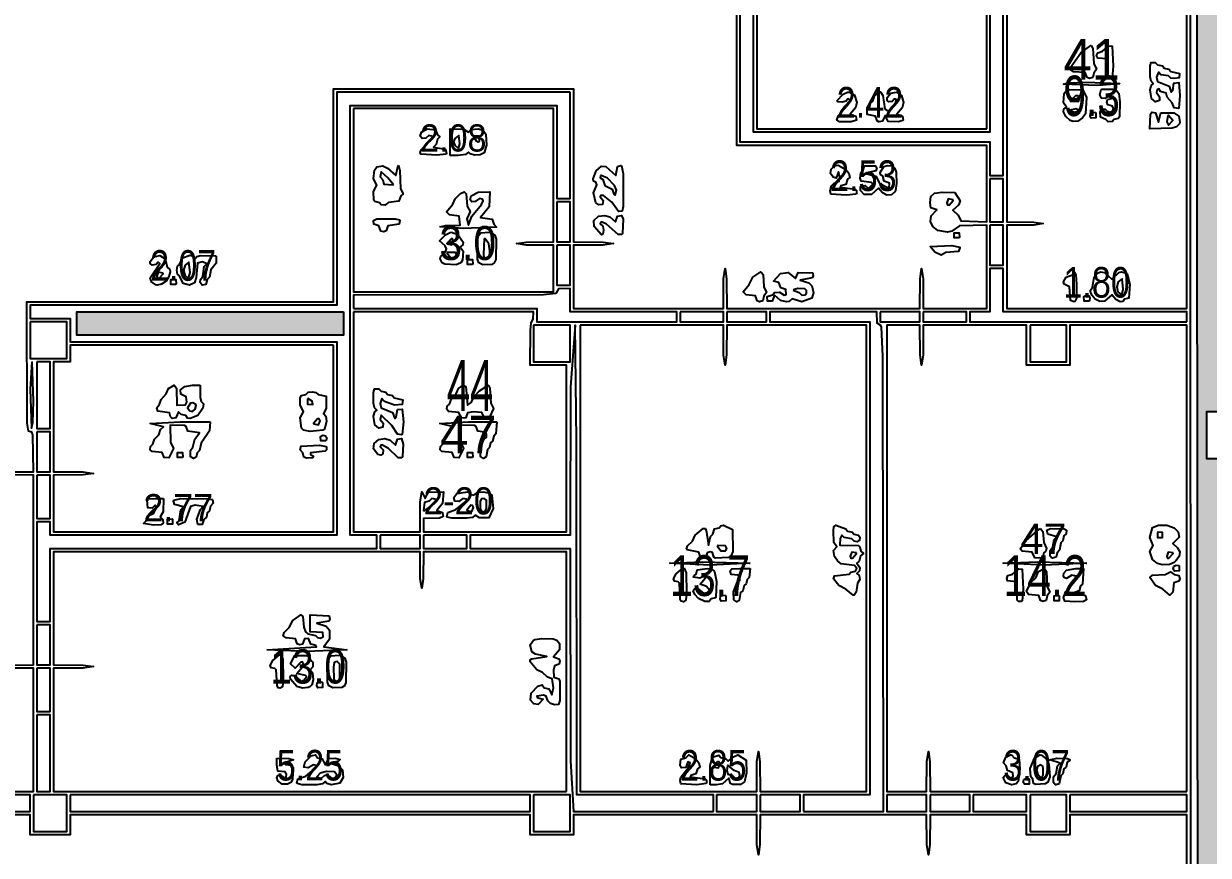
# Model space of a CAD drawing. Header units: millimetres. Extents: x 0 to 150324, y -100295 to 111760.
# Drawn here: x 42133 to 54170, y 60345 to 68801 of the extents above; entities that cross this region are included whole.
import ezdxf
from ezdxf.enums import TextEntityAlignment as Align

# ---------------------------------------------------------------- set-up
doc = ezdxf.new("R2010")
doc.units = ezdxf.units.MM
for name, color, linetype in [('A-PLAN-GRAPHICS', 7, 'Continuous'), ('A-RASTER-UNDERLAY', 8, 'Continuous'), ('A-TEXT-OCR', 3, 'Continuous'), ('A-WALLS-FILL', 9, 'Continuous'), ('A-WALLS-OUTLINE', 8, 'Continuous')]:
    doc.layers.add(name, color=color, linetype=linetype)
picture_1 = doc.add_image_def('image1.png', size_in_pixel=(2463, 3095))

msp = doc.modelspace()

# ---------------------------------------------------------------- hatches: boundary and pattern name
at = {"layer": 'A-WALLS-FILL'}
h = msp.add_hatch(color=9, dxfattribs=at)
h.paths.add_polyline_path([(50190, 13445), (50190, 13073), (49953, 13073), (49953, 13445), (50072, 13445)])
h.paths.add_polyline_path([(25840, 21302), (25840, 18220), (25603, 18220), (25603, 21302), (25722, 21302)])
h.paths.add_polyline_path([(64042, 21844), (64042, 18288), (63839, 18288), (63839, 21844), (63940, 21844)])
h.paths.add_polyline_path([(35391, 21370), (31801, 21370), (31801, 21878), (31936, 21878), (31936, 21505), (35221, 21505), (35221, 21810), (35391, 21810), (35391, 21590)])
h.paths.add_polyline_path([(57810, 21370), (54153, 21370), (54153, 21912), (54390, 21912), (54390, 21505), (57641, 21505), (57641, 21912), (57810, 21912), (57810, 21641)])
h.paths.add_polyline_path([(25840, 24181), (25840, 22487), (25603, 22487), (25603, 24181), (25722, 24181)])
h.paths.add_polyline_path([(64042, 24181), (64042, 22792), (63839, 22792), (63839, 24181), (63940, 24181)])
h.paths.add_polyline_path([(63771, 26077), (63771, 24350), (57810, 24350), (57810, 23165), (57676, 23168), (57569, 23196), (57269, 23199), (57269, 27805), (54390, 27805), (54390, 23199), (54153, 23199), (54153, 28042), (57269, 28042), (57269, 30717), (57506, 30717), (57506, 24486), (57878, 24486), (57878, 24587), (63534, 24587), (63534, 26077), (63652, 26077)])
h.paths.add_polyline_path([(25840, 26619), (26077, 26619), (26077, 24587), (31936, 24587), (31936, 23300), (31801, 23300), (31801, 24350), (25840, 24350), (25840, 25485)])
h.paths.add_polyline_path([(35323, 27838), (35323, 23300), (35086, 23300), (35086, 27601), (32241, 27601), (32241, 23300), (32139, 23300), (32139, 27838), (33731, 27838)])
h.paths.add_polyline_path([(41656, 24892), (41656, 25739), (41980, 25733), (42032, 25720), (42048, 25694), (42062, 24892), (41859, 24892)])
h.paths.add_polyline_path([(48091, 25739), (48091, 24892), (47650, 24892), (47650, 25739), (47871, 25739)])
h.paths.add_polyline_path([(36949, 25502), (36949, 25129), (35865, 25129), (35865, 25502), (36407, 25502)])
h.paths.add_polyline_path([(52900, 25129), (52900, 25502), (53786, 25499), (53959, 25477), (53980, 25403), (53983, 25129), (53442, 25129)])
h.paths.add_polyline_path([(26077, 34375), (26077, 29498), (25840, 29498), (25840, 34375), (25959, 34375)])
h.paths.add_polyline_path([(63771, 31056), (63771, 29769), (63534, 29769), (63534, 31056), (63652, 31056)])
h.paths.add_polyline_path([(32106, 30954), (32106, 30615), (26247, 30615), (26247, 30954), (29176, 30954)])
h.paths.add_polyline_path([(37050, 30954), (37050, 30615), (35797, 30615), (35797, 30954), (36424, 30954)])
h.paths.add_polyline_path([(53746, 31056), (53746, 30683), (52561, 30683), (52561, 31056), (53154, 31056)])
h.paths.add_polyline_path([(26077, 37490), (26077, 35560), (25840, 35560), (25840, 37490), (25959, 37490)])
h.paths.add_polyline_path([(63771, 37626), (63771, 36034), (63534, 36034), (63534, 37626), (63652, 37626)])
h.paths.add_polyline_path([(37016, 37050), (37016, 36678), (35865, 36678), (35865, 37050), (36441, 37050)])
h.paths.add_polyline_path([(53746, 37050), (53746, 36678), (52561, 36678), (52561, 37050), (53154, 37050)])
h.paths.add_polyline_path([(26077, 43451), (26077, 42469), (25840, 42469), (25840, 43451), (25959, 43451)])
h.paths.add_polyline_path([(63771, 43857), (63771, 42604), (63534, 42604), (63534, 43857), (63652, 43857)])
h.paths.add_polyline_path([(37016, 43011), (37016, 42672), (35865, 42672), (35865, 43011), (36441, 43011)])
h.paths.add_polyline_path([(53746, 43011), (53746, 42672), (52595, 42672), (52595, 43011), (53171, 43011)])
h.paths.add_polyline_path([(26077, 49750), (26077, 48429), (25840, 48429), (25840, 49750), (25959, 49750)])
h.paths.add_polyline_path([(37016, 49005), (37016, 48633), (35865, 48633), (35865, 49005), (36441, 49005)])
h.paths.add_polyline_path([(53746, 49005), (53746, 48633), (52595, 48633), (52595, 49005), (53171, 49005)])
h.paths.add_polyline_path([(63771, 51376), (63771, 48836), (63534, 48836), (63534, 51376), (63652, 51376)])
h.paths.add_polyline_path([(32410, 49141), (32410, 48937), (26247, 48937), (26247, 49141), (29329, 49141)])
h.paths.add_polyline_path([(26077, 52697), (26077, 51681), (25840, 51681), (25840, 52697), (25959, 52697)])
h.paths.add_polyline_path([(63534, 52764), (63537, 54342), (63545, 54655), (63566, 54816), (63568, 55169), (64956, 55169), (64956, 54932), (63771, 54932), (63771, 52764), (63652, 52764)])
h.paths.add_polyline_path([(41995, 54559), (41995, 53713), (41656, 53713), (41656, 54559), (41825, 54559)])
h.paths.add_polyline_path([(48023, 54559), (48023, 53713), (47650, 53713), (47650, 54559), (47837, 54559)])
h.paths.add_polyline_path([(37016, 54221), (35865, 54221), (35873, 54530), (35889, 54569), (35936, 54583), (37016, 54593), (37016, 54407)])
h.paths.add_polyline_path([(53746, 54593), (53746, 54221), (52595, 54221), (52595, 54593), (53171, 54593)])
h.paths.add_polyline_path([(25265, 55169), (26077, 55169), (26077, 54627), (25840, 54627), (25840, 54932), (25265, 54932), (25265, 55050)])
h.paths.add_polyline_path([(22860, 54932), (22860, 58894), (25840, 58894), (25840, 59707), (26077, 59707), (26077, 58657), (23097, 58657), (23097, 55169), (24113, 55169), (24113, 54932), (23487, 54932)])
h.paths.add_polyline_path([(63737, 59944), (63974, 59944), (63974, 58860), (66988, 58860), (66988, 54932), (66142, 54932), (66142, 55135), (66751, 55135), (66751, 58623), (63737, 58623), (63737, 59284)])
h.paths.add_polyline_path([(29159, 55440), (29159, 55338), (26247, 55338), (26247, 55440), (27703, 55440)])
h.paths.add_polyline_path([(35425, 55440), (35425, 55338), (29701, 55338), (29701, 55440), (32563, 55440)])
h.paths.add_polyline_path([(35933, 56422), (35933, 55338), (35594, 55338), (35594, 56422), (35763, 56422)])
h.paths.add_polyline_path([(35933, 57878), (35594, 57878), (35594, 76640), (26077, 76640), (26077, 74778), (25840, 74778), (25840, 76945), (25129, 76945), (25129, 77182), (26247, 77182), (26247, 76877), (35729, 76877), (35729, 76979), (35933, 76979), (35933, 76877), (40505, 76877), (40505, 76640), (35933, 76640), (35933, 67259)])
h.paths.add_polyline_path([(68512, 66853), (68851, 66853), (68851, 58454), (71696, 58454), (71696, 58318), (68851, 58318), (68851, 57980), (68758, 57988), (68749, 58081), (68512, 58081), (68512, 62467)])
h.paths.add_polyline_path([(54356, 58014), (54119, 58014), (54116, 58583), (54107, 58646), (54076, 58666), (54063, 58902), (54051, 76606), (50758, 76608), (48903, 76638), (45381, 76640), (45381, 76877), (49014, 76875), (51084, 76845), (54966, 76843), (54966, 76606), (54356, 76606), (54356, 64855), (54153, 64855), (54153, 64381), (54356, 64381), (54356, 58454), (54830, 58454), (54830, 58318), (54356, 58318), (54356, 58166)])
h.paths.add_polyline_path([(60079, 58454), (60079, 58318), (56015, 58318), (56015, 58454), (58047, 58454)])
h.paths.add_polyline_path([(63771, 58454), (63771, 58318), (60655, 58318), (60655, 58454), (62213, 58454)])
h.paths.add_polyline_path([(32512, 58488), (32512, 58386), (26247, 58386), (26247, 58488), (29379, 58488)])
h.paths.add_polyline_path([(35425, 58488), (35425, 58386), (33562, 58386), (33562, 58488), (34493, 58488)])
h.paths.add_polyline_path([(26077, 65634), (26077, 63195), (25840, 63195), (25840, 65634), (25959, 65634)])
h.paths.add_polyline_path([(63974, 64855), (63974, 63432), (63737, 63432), (63737, 64855), (63856, 64855)])
h.paths.add_polyline_path([(45381, 65871), (45381, 65634), (42672, 65634), (42672, 65871), (44027, 65871)])
h.paths.add_polyline_path([(63974, 66480), (63974, 65938), (63737, 65938), (63737, 66480), (63856, 66480)])
h.paths.add_polyline_path([(71188, 76437), (71188, 66074), (71086, 66074), (71086, 76437), (71137, 76437)])
h.paths.add_polyline_path([(26077, 71323), (26077, 69122), (25840, 69122), (25840, 71323), (25959, 71323)])
h.paths.add_polyline_path([(63974, 71730), (63974, 69935), (63737, 69935), (63737, 71730), (63856, 71730)])
h.paths.add_polyline_path([(56151, 76843), (63974, 76843), (63974, 75218), (63737, 75218), (63737, 76606), (56151, 76606), (56151, 76725)])
h.paths.add_polyline_path([(42266, 76132), (42266, 76471), (42425, 76468), (42467, 76454), (42490, 76422), (42503, 76132), (42384, 76132)])
h.paths.add_polyline_path([(47549, 76471), (47549, 76132), (47312, 76132), (47312, 76471), (47430, 76471)])
h.paths.add_polyline_path([(74337, 76843), (74337, 76606), (70477, 76606), (70477, 76843), (72407, 76843)])
h.paths.add_polyline_path([(41758, 86631), (41995, 86631), (41995, 76877), (44196, 76877), (44196, 76640), (41656, 76640), (41656, 76877), (41758, 76877), (41758, 81754)])
h.paths.add_polyline_path([(22725, 79417), (22962, 79417), (22962, 77182), (23978, 77182), (23978, 76945), (22725, 76945), (22725, 78181)])
h.paths.add_polyline_path([(23470, 78334), (23470, 78097), (23131, 78097), (23131, 78334), (23300, 78334)])
h.paths.add_polyline_path([(41588, 78334), (41588, 78097), (41283, 78097), (41283, 78334), (41436, 78334)])
h.paths.add_polyline_path([(22725, 81585), (22725, 91000), (24282, 91000), (24282, 90763), (22962, 90763), (22962, 81585), (22843, 81585)])
h.paths.add_polyline_path([(51545, 84836), (51545, 81957), (51308, 81957), (51308, 84836), (51427, 84836)])
h.paths.add_polyline_path([(19643, 84159), (19643, 82431), (19507, 82431), (19507, 84159), (19575, 84159)])
h.paths.add_polyline_path([(23436, 84497), (23436, 84260), (23131, 84260), (23131, 84497), (23283, 84497)])
h.paths.add_polyline_path([(41588, 84497), (41588, 84260), (41283, 84260), (41283, 84497), (41436, 84497)])
h.paths.add_polyline_path([(51139, 84497), (51139, 84260), (50834, 84260), (50834, 84497), (50986, 84497)])
h.paths.add_polyline_path([(35120, 91000), (41995, 91000), (41995, 88629), (41758, 88629), (41758, 90763), (35120, 90763), (35120, 90881)])
h.paths.add_polyline_path([(23470, 90593), (23470, 90289), (23131, 90289), (23131, 90593), (23300, 90593)])
h.paths.add_polyline_path([(29464, 90593), (29464, 90289), (29227, 90289), (29227, 90593), (29345, 90593)])
h.paths.add_polyline_path([(35458, 90593), (35458, 90289), (35255, 90289), (35255, 90593), (35357, 90593)])
h.paths.add_polyline_path([(38473, 90593), (38473, 90289), (38235, 90289), (38235, 90593), (38354, 90593)])
h.paths.add_polyline_path([(41588, 90593), (41588, 90289), (41250, 90289), (41250, 90593), (41419, 90593)])
h.paths.add_polyline_path([(19643, 91000), (19643, 90763), (15917, 90763), (15917, 91000), (17780, 91000)])
h.paths.add_polyline_path([(29566, 91000), (29566, 90763), (26247, 90763), (26247, 91000), (27906, 91000)])
h.paths.add_polyline_path([(33155, 91000), (33155, 90763), (31530, 90763), (31530, 91000), (32343, 91000)])
h.paths.add_polyline_path([(37863, 99941), (37863, 99703), (34578, 99703), (34578, 99941), (36220, 99941)])

# ---------------------------------------------------------------- linework, layer by layer
at = {"layer": 'A-PLAN-GRAPHICS'}
for points in [[(55033, 76911), (50817, 76914), (49517, 76939), (47600, 76945), (45314, 76945), (45314, 76573), (48836, 76570), (50690, 76540), (53983, 76539), (53988, 59715), (54001, 58662), (54008, 58599), (54039, 58581), (54046, 58558), (54051, 58369), (54046, 58181), (54033, 58152), (53989, 58132), (53983, 57946), (54424, 57946)], [(49411, 69596), (49411, 67598), (51951, 67598), (51951, 67259), (52019, 67259), (52087, 67259), (52087, 71154)], [(51951, 71154), (51951, 67699), (49547, 67699), (49547, 69596)], [(41930, 64243), (42232, 64245), (42227, 64622), (42214, 64649), (42182, 64658), (42168, 64738), (42164, 65972), (45280, 65972), (45280, 68140), (47718, 68140), (47718, 66582), (48020, 66580), (48125, 66565), (48020, 66550), (47718, 66548), (47718, 65905), (49242, 65905), (49244, 66206), (49259, 66311), (49274, 66206), (49276, 65905), (51240, 65905), (51242, 66206), (51257, 66311), (51272, 66206), (51274, 65905), (51918, 65905), (51918, 66751), (51642, 66745), (51565, 66693), (51521, 66682), (51423, 66698), (51370, 66740), (51346, 66788), (51354, 66847), (51410, 66907), (51352, 66928), (51342, 66981), (51352, 67044), (51389, 67077), (51466, 67089), (51595, 67084), (51647, 67001), (51630, 66957), (51574, 66904), (51627, 66854), (51654, 66796), (51918, 66785), (51918, 67564), (49378, 67564), (49378, 70036)], [(41930, 62279), (42232, 62281), (42232, 64211), (41930, 64213)], [(41395, 60995), (42232, 60994), (42232, 62247), (41930, 62249)], [(53950, 59030), (53950, 60757), (52764, 60757), (52764, 60554), (52324, 60554), (52324, 60757), (51342, 60757), (51340, 60455), (51325, 60350), (51310, 60455), (51308, 60757), (49615, 60757), (49613, 60455), (49598, 60350), (49583, 60455), (49581, 60757), (47718, 60757), (47718, 60554), (47278, 60554), (47278, 60757), (42604, 60757), (42604, 60554), (42198, 60554), (42198, 60757), (41216, 60757)]]:
    msp.add_lwpolyline(points, dxfattribs=at)
for points in [[(51918, 67733), (51918, 71120), (49581, 71120), (49581, 70070), (49883, 70068), (49987, 70053), (49883, 70038), (49581, 70036), (49581, 67733), (50749, 67733)], [(53950, 71120), (52764, 71120), (52764, 70747), (52324, 70747), (52324, 71120), (52121, 71120), (52121, 66785), (52397, 66783), (52493, 66768), (52397, 66753), (52121, 66751), (52121, 65905), (53950, 65905), (53950, 68512)], [(52981, 68579), (52998, 68549), (53008, 68396), (53035, 68337), (53006, 68299), (52996, 68254), (52961, 68242), (52939, 68254), (52919, 68303), (52801, 68313), (52761, 68343), (52873, 68503), (52975, 68580)], [(53186, 68244), (53156, 68243), (53142, 68258), (53137, 68445), (53046, 68452), (53035, 68478), (53047, 68506), (53094, 68522), (53158, 68576), (53193, 68572), (53204, 68368), (53192, 68248)], [(53863, 67939), (53823, 67945), (53804, 67995), (53753, 68053), (53741, 68094), (53685, 68113), (53667, 68139), (53650, 68130), (53645, 68100), (53675, 68058), (53674, 68019), (53634, 68008), (53593, 68040), (53578, 68130), (53590, 68174), (53611, 68191), (53588, 68215), (53579, 68260), (53579, 68371), (53590, 68406), (53631, 68407), (53655, 68382), (53703, 68372), (53719, 68350), (53770, 68338), (53790, 68316), (53878, 68294), (53875, 68252), (53823, 68242), (53790, 68248), (53765, 68270), (53689, 68282), (53662, 68309), (53645, 68258), (53655, 68214), (53772, 68165), (53794, 68106), (53809, 68121), (53821, 68197), (53869, 68202), (53882, 68072), (53869, 67942)], [(52899, 68122), (52931, 68051), (52922, 67884), (52892, 67843), (52844, 67810), (52796, 67806), (52765, 67818), (52723, 67857), (52698, 67905), (52703, 67932), (52730, 67953), (52700, 67997), (52706, 68090), (52721, 68116), (52758, 68133), (52883, 68130)], [(53272, 68191), (53036, 68174), (52700, 68187), (52746, 68201), (52932, 68207), (53269, 68194)], [(53087, 68136), (53202, 68136), (53238, 68122), (53259, 68092), (53272, 68005), (53267, 67855), (53254, 67837), (53211, 67828), (53195, 67806), (53151, 67804), (53130, 67828), (53073, 67851), (53070, 67906), (53084, 67933), (53123, 67933), (53143, 67910), (53171, 67903), (53196, 67911), (53205, 67937), (53196, 67962), (53149, 67976), (53137, 68004), (53145, 68030), (53195, 68043), (53203, 68060), (53160, 68071), (53123, 68041), (53084, 68042), (53069, 68078), (53080, 68133)], [(47684, 68106), (45314, 68106), (45314, 65938), (42198, 65938), (42198, 65803), (42604, 65803), (42604, 65566), (45314, 65566), (45314, 63602), (42401, 63602), (42401, 63737), (42266, 63737), (42266, 62721), (42401, 62721), (42401, 63466), (45720, 63466), (45720, 63602), (45449, 63602), (45449, 67970), (47549, 67970), (47549, 67022), (47684, 67022), (47684, 67564)], [(50525, 68105), (50576, 68075), (50597, 68001), (50584, 67944), (50529, 67882), (50588, 67860), (50595, 67820), (50540, 67802), (50424, 67804), (50394, 67822), (50413, 67866), (50508, 67972), (50530, 68024), (50507, 68037), (50490, 68013), (50453, 68004), (50405, 68007), (50398, 68020), (50458, 68084), (50503, 68104)], [(51067, 67815), (51023, 67802), (50916, 67807), (50885, 67869), (50859, 67810), (50822, 67802), (50805, 67813), (50789, 67862), (50705, 67879), (50703, 67927), (50727, 67946), (50737, 67994), (50761, 68012), (50783, 68073), (50839, 68108), (50864, 68070), (50884, 67935), (50903, 67917), (50929, 67920), (50983, 67970), (51003, 68026), (50981, 68037), (50959, 68009), (50925, 68005), (50905, 68021), (50905, 68049), (50944, 68096), (51003, 68106), (51051, 68070), (51071, 68001), (51059, 67944), (51004, 67880), (51062, 67860), (51069, 67820)], [(52767, 68013), (52850, 68009), (52865, 68049), (52849, 68069), (52821, 68069), (52766, 68017)], [(45483, 67937), (45483, 66074), (47515, 66074), (47515, 66548), (47239, 66550), (47142, 66565), (47239, 66580), (47515, 66582), (47515, 67937), (46499, 67937)], [(52764, 67920), (52807, 67903), (52865, 67917), (52823, 67936), (52765, 67922)], [(53027, 67894), (53027, 67843), (52980, 67840), (52968, 67862), (52973, 67890), (52995, 67902), (53023, 67897)], [(53877, 67784), (53845, 67751), (53804, 67739), (53577, 67733), (53581, 67880), (53596, 67901), (53634, 67896), (53662, 67801), (53689, 67896), (53821, 67895), (53871, 67861), (53881, 67800)], [(53760, 67866), (53747, 67803), (53765, 67769), (53810, 67818), (53765, 67867)], [(46425, 67475), (46330, 67463), (46167, 67474), (46161, 67492), (46174, 67521), (46293, 67654), (46251, 67665), (46218, 67637), (46183, 67633), (46161, 67657), (46175, 67698), (46233, 67732), (46318, 67721), (46338, 67671), (46363, 67649), (46338, 67627), (46325, 67574), (46297, 67544), (46418, 67524), (46429, 67481)], [(46465, 67462), (46465, 67733), (46601, 67730), (46651, 67699), (46679, 67726), (46751, 67731), (46802, 67717), (46828, 67679), (46836, 67567), (46813, 67487), (46770, 67467), (46712, 67464), (46668, 67476), (46651, 67496), (46621, 67471), (46548, 67462)], [(46552, 67533), (46566, 67578), (46554, 67663), (46515, 67633), (46500, 67599), (46513, 67565), (46546, 67534)], [(46704, 67653), (46731, 67610), (46752, 67599), (46765, 67606), (46761, 67657), (46706, 67658)], [(45940, 67361), (45954, 67308), (45962, 67123), (45990, 67071), (45966, 67051), (45944, 66995), (45841, 66983), (45803, 66956), (45764, 66959), (45747, 66981), (45700, 66992), (45690, 67008), (45689, 67096), (45720, 67158), (45688, 67224), (45696, 67310), (45722, 67347), (45783, 67357), (45831, 67333), (45913, 67259), (45937, 67360)], [(45889, 67164), (45833, 67234), (45765, 67293), (45756, 67244), (45783, 67215), (45794, 67168), (45887, 67163)], [(48208, 67358), (48225, 67275), (48224, 66943), (48214, 66895), (48177, 66890), (48109, 66987), (48023, 67053), (47995, 67054), (47989, 67039), (48021, 67004), (48013, 66962), (47978, 66958), (47946, 66979), (47922, 67081), (47955, 67163), (47946, 67188), (47924, 67201), (47921, 67225), (47951, 67306), (48003, 67353), (48048, 67349), (48148, 67259), (48165, 67350), (48201, 67360)], [(50591, 67069), (50495, 67056), (50335, 67066), (50326, 67100), (50341, 67153), (50367, 67181), (50418, 67199), (50427, 67242), (50411, 67293), (50388, 67229), (50359, 67241), (50332, 67278), (50337, 67322), (50373, 67354), (50410, 67361), (50488, 67319), (50517, 67280), (50528, 67238), (50502, 67219), (50487, 67166), (50437, 67153), (50429, 67138), (50582, 67118), (50595, 67105), (50595, 67074)], [(50984, 67090), (50951, 67061), (50904, 67058), (50860, 67081), (50817, 67129), (50747, 67065), (50674, 67065), (50637, 67106), (50637, 67147), (50683, 67155), (50718, 67125), (50764, 67173), (50747, 67187), (50641, 67199), (50631, 67229), (50638, 67283), (50660, 67303), (50677, 67354), (50787, 67354), (50800, 67335), (50793, 67304), (50713, 67288), (50699, 67273), (50792, 67250), (50828, 67181), (50927, 67126), (50930, 67179), (50876, 67200), (50863, 67249), (50839, 67265), (50835, 67287), (50873, 67348), (50912, 67360), (50951, 67356), (50984, 67327), (50997, 67291), (51003, 67177), (50991, 67106)], [(47995, 67257), (47991, 67235), (48018, 67218), (48039, 67157), (48114, 67117), (48130, 67066), (48144, 67057), (48158, 67107), (48136, 67157), (48066, 67230), (48002, 67259)], [(51951, 67225), (51951, 66785), (52087, 66785), (52087, 67225), (52019, 67225)], [(46363, 66734), (46418, 66749), (46567, 66751), (46557, 66845), (46460, 66857), (46429, 66889), (46492, 66966), (46516, 67021), (46571, 67073), (46608, 67090), (46629, 67072), (46639, 66945), (46668, 66892), (46635, 66818), (46651, 66751), (46685, 66844), (46786, 66961), (46802, 67001), (46794, 67017), (46764, 67022), (46722, 66992), (46686, 66991), (46669, 67010), (46680, 67052), (46750, 67087), (46871, 67090), (46862, 66940), (46774, 66830), (46893, 66813), (46910, 66761), (46936, 66731), (46599, 66718), (46363, 66734)], [(47549, 66988), (47549, 66582), (47684, 66582), (47684, 66988), (47617, 66988)], [(51577, 67010), (51528, 67019), (51512, 66978), (51519, 66958), (51535, 66957), (51578, 67004)], [(45955, 66801), (45949, 66761), (45834, 66745), (45816, 66696), (45794, 66684), (45762, 66692), (45742, 66746), (45692, 66763), (45688, 66801), (45720, 66816), (45906, 66817), (45951, 66806)], [(48212, 66657), (48175, 66658), (48055, 66764), (48003, 66786), (47989, 66765), (48016, 66741), (48023, 66700), (48019, 66662), (48004, 66654), (47929, 66738), (47927, 66801), (47973, 66843), (48037, 66852), (48090, 66836), (48145, 66785), (48167, 66844), (48207, 66851), (48225, 66813), (48218, 66670)], [(51951, 66751), (51951, 66345), (52087, 66345), (52087, 66751), (52019, 66751)], [(46481, 66681), (46543, 66656), (46599, 66580), (46594, 66553), (46567, 66531), (46597, 66488), (46591, 66395), (46576, 66369), (46526, 66349), (46412, 66355), (46385, 66370), (46365, 66410), (46372, 66437), (46418, 66482), (46429, 66512), (46416, 66542), (46357, 66594), (46418, 66654), (46466, 66679)], [(46433, 66561), (46482, 66551), (46498, 66592), (46491, 66612), (46475, 66613), (46432, 66566)], [(46880, 66679), (46919, 66650), (46933, 66611), (46931, 66403), (46915, 66369), (46889, 66354), (46798, 66350), (46757, 66370), (46744, 66406), (46742, 66612), (46756, 66650), (46779, 66673), (46861, 66682)], [(46813, 66616), (46805, 66452), (46813, 66422), (46829, 66413), (46865, 66426), (46871, 66490), (46860, 66564), (46823, 66614)], [(51638, 66624), (51587, 66624), (51587, 66675), (51638, 66675), (51641, 66628)], [(43474, 66145), (43430, 66177), (43419, 66216), (43517, 66364), (43499, 66377), (43478, 66352), (43439, 66347), (43419, 66363), (43418, 66383), (43454, 66431), (43516, 66445), (43571, 66410), (43591, 66324), (43617, 66302), (43621, 66278), (43608, 66229), (43579, 66183), (43534, 66152), (43488, 66143)], [(44087, 66436), (44088, 66366), (44036, 66297), (44022, 66223), (43998, 66199), (43984, 66150), (43947, 66143), (43925, 66169), (43930, 66199), (43954, 66229), (43966, 66332), (43993, 66359), (43950, 66378), (43898, 66367), (43887, 66221), (43867, 66166), (43818, 66144), (43752, 66158), (43717, 66236), (43695, 66253), (43688, 66294), (43695, 66335), (43717, 66353), (43748, 66420), (43823, 66448), (43854, 66438), (43874, 66413), (43892, 66433), (43930, 66443), (44081, 66440)], [(46434, 66472), (46473, 66421), (46521, 66420), (46533, 66446), (46522, 66473), (46438, 66476)], [(47549, 66548), (47549, 66142), (47684, 66142), (47684, 66548), (47617, 66548)], [(51646, 66523), (51632, 66486), (51502, 66475), (51454, 66447), (51392, 66478), (51342, 66537), (51564, 66547), (51644, 66530)], [(43809, 66213), (43823, 66270), (43812, 66376), (43772, 66345), (43757, 66295), (43769, 66245), (43803, 66213)], [(46694, 66353), (46643, 66353), (46643, 66404), (46694, 66404), (46697, 66357)], [(43551, 66265), (43501, 66274), (43485, 66233), (43493, 66213), (43509, 66212), (43551, 66259)], [(49628, 66276), (49645, 66250), (49655, 66124), (49682, 66068), (49654, 66030), (49643, 65984), (49608, 65973), (49586, 65984), (49568, 66034), (49474, 66045), (49443, 66076), (49503, 66148), (49542, 66222), (49622, 66277)], [(50152, 66263), (50156, 66235), (50144, 66216), (50021, 66192), (50111, 66165), (50142, 66136), (50157, 66067), (50142, 66010), (50038, 65972), (49943, 66005), (49910, 65976), (49885, 65972), (49823, 65988), (49763, 66040), (49738, 65978), (49691, 65981), (49688, 66028), (49740, 66045), (49762, 66069), (49812, 66072), (49860, 66041), (49880, 66049), (49877, 66099), (49826, 66116), (49806, 66170), (49753, 66182), (49823, 66260), (49900, 66271), (49974, 66209), (50002, 66271), (50148, 66268)], [(53950, 65769), (53950, 65871), (52087, 65871), (52087, 66311), (51951, 66311), (51951, 65871), (51748, 65871), (51748, 65769), (52849, 65769)], [(52807, 65973), (52770, 65987), (52758, 66127), (52704, 66152), (52697, 66177), (52725, 66223), (52790, 66248), (52810, 66276), (52825, 66249), (52832, 66151), (52829, 66010), (52814, 65975)], [(53346, 66256), (53373, 66151), (53361, 66011), (53316, 66001), (53300, 65976), (53275, 65974), (53230, 65998), (53188, 66045), (53114, 65980), (53067, 65977), (53020, 66001), (52985, 66041), (52968, 66087), (52994, 66119), (53011, 66223), (53037, 66260), (53074, 66277), (53115, 66272), (53188, 66204), (53260, 66270), (53288, 66277), (53335, 66265)], [(53292, 66043), (53306, 66101), (53294, 66206), (53254, 66175), (53239, 66126), (53252, 66076), (53286, 66043)], [(43680, 66150), (43629, 66150), (43629, 66201), (43680, 66201), (43683, 66154)], [(45483, 65905), (47346, 65905), (47346, 65769), (48768, 65769), (48768, 65871), (47684, 65871), (47684, 66108), (47568, 66104), (47539, 66057), (47415, 66044), (45483, 66040), (45483, 65972)], [(49953, 66091), (50011, 66069), (50039, 66042), (50072, 66043), (50087, 66062), (50087, 66088), (50069, 66104), (50000, 66107), (49954, 66094)], [(52959, 65981), (52908, 65981), (52905, 66028), (52927, 66040), (52955, 66035), (52967, 66013), (52962, 65984)], [(45483, 65871), (45483, 63635), (46160, 63635), (46162, 63937), (46177, 64042), (46211, 63974), (46243, 64036), (46397, 64042), (46389, 63923), (46330, 63852), (46389, 63830), (46395, 63790), (46358, 63773), (46194, 63771), (46194, 63635), (47650, 63635), (47650, 65329), (47278, 65329), (47281, 65685), (47289, 65759), (47310, 65797), (47312, 65871), (46397, 65871)], [(48802, 65871), (48802, 65769), (49242, 65769), (49242, 65871), (49022, 65871)], [(49276, 65871), (49276, 65769), (49682, 65769), (49682, 65871), (49479, 65871)], [(50055, 60791), (50868, 60791), (50863, 65422), (50850, 65714), (50843, 65732), (50804, 65755), (50800, 65871), (49716, 65871), (49716, 65769), (50732, 65769), (50732, 60960), (50055, 60960), (50055, 60875)], [(50834, 65871), (50834, 65769), (51240, 65769), (51240, 65871), (51037, 65871)], [(51274, 65871), (51274, 65769), (51714, 65769), (51714, 65871), (51494, 65871)], [(42198, 65769), (42198, 65397), (42570, 65397), (42570, 65769), (42384, 65769)], [(49141, 60791), (49141, 60960), (47752, 60960), (47750, 64560), (47735, 65735), (47689, 65109), (47684, 63602), (46668, 63602), (46668, 63466), (47684, 63466), (47689, 61307), (47718, 60791), (48429, 60791)], [(47312, 65735), (47312, 65363), (47684, 65363), (47684, 65735), (47498, 65735)], [(47786, 65735), (47786, 60994), (49581, 60994), (49583, 61296), (49598, 61400), (49613, 61296), (49615, 60994), (50698, 60994), (50698, 65735), (49276, 65735), (49274, 65433), (49259, 65329), (49244, 65433), (49242, 65735), (48514, 65735)], [(53950, 60994), (53950, 65735), (52764, 65735), (52764, 65329), (52324, 65329), (52324, 65735), (51274, 65735), (51272, 65433), (51257, 65329), (51242, 65433), (51240, 65735), (50902, 65735), (50902, 60994), (51308, 60994), (51310, 61296), (51325, 61400), (51340, 61296), (51342, 60994), (52646, 60994)], [(52358, 65735), (52358, 65363), (52730, 65363), (52730, 65735), (52544, 65735)], [(45280, 65532), (42604, 65532), (42604, 65363), (42435, 65363), (42435, 64245), (42737, 64243), (42841, 64228), (42737, 64213), (42435, 64211), (42435, 63635), (45280, 63635), (45280, 64584)], [(42215, 65363), (42198, 65086), (42212, 64689), (42225, 64743), (42232, 64962), (42218, 65359)], [(42266, 65363), (42266, 64685), (42401, 64685), (42401, 65363), (42333, 65363)], [(43925, 65126), (43927, 65002), (43937, 64961), (43959, 64936), (43953, 64891), (43904, 64817), (43823, 64786), (43799, 64790), (43780, 64816), (43732, 64826), (43705, 64855), (43680, 64795), (43642, 64788), (43623, 64804), (43613, 64845), (43497, 64861), (43485, 64894), (43514, 64931), (43529, 64981), (43580, 65036), (43603, 65093), (43661, 65126), (43685, 65095), (43688, 64922), (43776, 64927), (43789, 64951), (43785, 65008), (43728, 65035), (43727, 65077), (43769, 65113), (43848, 65126)], [(46856, 65123), (46868, 65094), (46878, 64942), (46905, 64889), (46863, 64795), (46816, 64792), (46789, 64849), (46699, 64855), (46643, 64845), (46626, 64795), (46583, 64790), (46554, 64848), (46451, 64858), (46432, 64881), (46436, 64912), (46460, 64931), (46479, 64987), (46526, 65036), (46550, 65093), (46598, 65124), (46626, 65113), (46644, 64922), (46679, 64949), (46714, 65014), (46763, 65068), (46851, 65125)], [(45174, 64667), (45045, 64653), (44975, 64668), (44955, 64688), (44943, 64795), (44975, 64855), (44943, 64925), (44943, 64996), (44955, 65020), (44999, 65029), (45024, 65053), (45068, 65058), (45101, 65051), (45125, 65029), (45205, 65013), (45208, 64888), (45178, 64838), (45204, 64810), (45211, 64758), (45188, 64676)], [(45973, 64620), (45930, 64628), (45874, 64716), (45765, 64821), (45755, 64776), (45784, 64739), (45783, 64700), (45743, 64689), (45702, 64721), (45687, 64811), (45700, 64855), (45720, 64872), (45697, 64896), (45688, 64941), (45688, 65052), (45699, 65087), (45740, 65088), (45764, 65063), (45812, 65053), (45828, 65031), (45879, 65019), (45899, 64997), (45987, 64975), (45978, 64929), (45902, 64923), (45798, 64961), (45771, 64990), (45754, 64939), (45764, 64895), (45881, 64846), (45904, 64787), (45918, 64802), (45930, 64878), (45978, 64883), (45991, 64753), (45978, 64623)], [(43881, 64929), (43852, 64947), (43827, 64942), (43797, 64896), (43821, 64864), (43847, 64857), (43875, 64881), (43885, 64919)], [(45017, 64986), (45017, 64931), (45070, 64928), (45063, 64963), (45021, 64989)], [(45078, 64732), (45128, 64722), (45144, 64764), (45136, 64783), (45120, 64784), (45078, 64737)], [(42266, 64651), (42266, 64245), (42401, 64245), (42401, 64651), (42333, 64651)], [(44027, 64753), (44020, 64661), (43935, 64536), (43920, 64462), (43896, 64438), (43886, 64393), (43857, 64381), (43828, 64396), (43827, 64461), (43852, 64496), (43871, 64577), (43921, 64640), (43802, 64658), (43785, 64706), (43766, 64716), (43620, 64719), (43625, 64546), (43654, 64482), (43608, 64386), (43561, 64389), (43540, 64442), (43437, 64452), (43419, 64468), (43420, 64502), (43446, 64525), (43461, 64575), (43505, 64621), (43524, 64676), (43553, 64702), (43417, 64736), (43722, 64753)], [(46939, 64753), (46932, 64631), (46910, 64608), (46898, 64556), (46876, 64540), (46866, 64492), (46845, 64472), (46833, 64396), (46804, 64381), (46774, 64400), (46772, 64479), (46809, 64574), (46834, 64598), (46836, 64631), (46815, 64649), (46747, 64659), (46732, 64706), (46713, 64716), (46567, 64719), (46572, 64546), (46601, 64482), (46554, 64386), (46507, 64389), (46486, 64442), (46383, 64452), (46365, 64468), (46367, 64502), (46392, 64525), (46407, 64575), (46451, 64621), (46470, 64676), (46499, 64702), (46363, 64736), (46651, 64753)], [(45204, 64558), (45153, 64558), (45150, 64605), (45172, 64617), (45200, 64612), (45212, 64590), (45207, 64562)], [(45975, 64388), (45937, 64388), (45839, 64481), (45780, 64516), (45761, 64514), (45754, 64499), (45784, 64468), (45783, 64429), (45762, 64415), (45732, 64422), (45687, 64477), (45694, 64533), (45742, 64574), (45802, 64583), (45855, 64567), (45910, 64516), (45932, 64575), (45972, 64582), (45990, 64527), (45982, 64401)], [(43747, 64389), (43696, 64389), (43696, 64440), (43747, 64440), (43750, 64393)], [(45210, 64498), (45210, 64467), (45197, 64454), (45047, 64437), (45046, 64421), (45076, 64403), (45067, 64387), (45005, 64382), (44978, 64395), (44970, 64438), (44943, 64467), (44953, 64507), (45138, 64515), (45206, 64503)], [(46694, 64389), (46643, 64389), (46643, 64440), (46694, 64440), (46697, 64393)], [(42266, 64211), (42266, 63771), (42401, 63771), (42401, 64211), (42333, 64211)], [(46433, 63789), (46441, 63831), (46525, 63860), (46631, 63951), (46631, 63967), (46595, 63974), (46553, 63944), (46513, 63945), (46502, 63985), (46534, 64025), (46642, 64040), (46678, 64013), (46708, 64008), (46748, 64037), (46798, 64041), (46856, 64031), (46889, 64006), (46904, 63872), (46859, 63777), (46764, 63775), (46719, 63805), (46692, 63781), (46635, 63773), (46482, 63772), (46437, 63784)], [(43553, 63974), (43549, 63838), (43519, 63788), (43546, 63761), (43550, 63721), (43525, 63706), (43451, 63703), (43349, 63720), (43378, 63747), (43391, 63795), (43456, 63825), (43484, 63878), (43468, 63906), (43437, 63876), (43394, 63879), (43386, 63956), (43402, 63971), (43468, 63974)], [(43657, 63956), (43729, 63973), (44012, 63971), (44053, 63962), (44059, 63925), (44032, 63896), (44022, 63849), (43998, 63829), (43990, 63785), (43964, 63761), (43947, 63709), (43902, 63710), (43891, 63762), (43930, 63863), (43958, 63892), (43876, 63906), (43827, 63892), (43769, 63732), (43707, 63704), (43689, 63725), (43713, 63745), (43729, 63859), (43756, 63889), (43665, 63913), (43655, 63949)], [(46200, 63844), (46270, 63894), (46327, 63964), (46280, 63972), (46252, 63945), (46205, 63934), (46197, 63850)], [(46796, 63839), (46823, 63843), (46836, 63867), (46834, 63955), (46812, 63974), (46784, 63970), (46772, 63946), (46772, 63867), (46789, 63840)], [(46636, 63851), (46686, 63842), (46702, 63883), (46694, 63902), (46678, 63904), (46636, 63856)], [(43646, 63762), (43646, 63712), (43595, 63712), (43595, 63762), (43642, 63766)], [(48869, 63458), (48877, 63492), (48927, 63541), (48955, 63600), (49036, 63667), (49057, 63667), (49067, 63651), (49090, 63500), (49112, 63587), (49136, 63612), (49153, 63664), (49198, 63674), (49215, 63696), (49242, 63703), (49335, 63658), (49337, 63435), (49322, 63395), (49293, 63374), (49162, 63368), (49145, 63378), (49132, 63424), (49107, 63432), (49078, 63420), (49064, 63373), (49027, 63366), (49010, 63377), (48992, 63426), (48875, 63450)], [(50561, 62990), (50488, 63050), (50415, 63089), (50362, 63158), (50371, 63187), (50520, 63204), (50539, 63224), (50585, 63234), (50597, 63263), (50575, 63293), (50440, 63310), (50401, 63338), (50371, 63384), (50361, 63445), (50394, 63483), (50365, 63526), (50360, 63648), (50365, 63686), (50385, 63703), (50485, 63664), (50505, 63640), (50553, 63630), (50569, 63609), (50614, 63599), (50629, 63580), (50625, 63546), (50603, 63534), (50573, 63539), (50548, 63563), (50471, 63575), (50447, 63601), (50428, 63567), (50427, 63500), (50613, 63494), (50629, 63482), (50639, 63437), (50665, 63415), (50637, 63389), (50622, 63335), (50597, 63314), (50630, 63273), (50624, 63238), (50597, 63212), (50622, 63190), (50630, 63150), (50604, 63114), (50592, 63021), (50571, 62991)], [(53822, 63323), (53777, 63302), (53701, 63298), (53654, 63312), (53604, 63353), (53577, 63433), (53611, 63495), (53577, 63577), (53601, 63679), (53662, 63703), (53747, 63701), (53823, 63675), (53865, 63634), (53875, 63581), (53809, 63517), (53858, 63472), (53879, 63430), (53873, 63385), (53840, 63338)], [(45754, 63602), (45754, 63466), (46160, 63466), (46160, 63602), (45957, 63602)], [(46194, 63602), (46194, 63466), (46634, 63466), (46634, 63602), (46414, 63602)], [(52466, 63667), (52490, 63638), (52498, 63525), (52527, 63466), (52520, 63439), (52498, 63422), (52490, 63379), (52471, 63367), (52408, 63369), (52379, 63426), (52280, 63436), (52259, 63462), (52318, 63545), (52451, 63663)], [(52581, 63366), (52563, 63387), (52564, 63445), (52590, 63481), (52602, 63558), (52629, 63585), (52538, 63609), (52529, 63651), (52567, 63668), (52704, 63666), (52729, 63651), (52727, 63615), (52703, 63595), (52692, 63544), (52670, 63524), (52658, 63447), (52634, 63422), (52623, 63377), (52588, 63365)], [(53653, 63627), (53653, 63576), (53704, 63576), (53704, 63627), (53657, 63630)], [(49178, 63492), (49216, 63441), (49265, 63440), (49276, 63466), (49265, 63493), (49181, 63495)], [(47650, 60994), (47650, 63432), (46194, 63432), (46192, 63156), (46177, 63060), (46162, 63156), (46160, 63432), (42435, 63432), (42435, 62281), (42737, 62279), (42841, 62264), (42737, 62249), (42435, 62247), (42435, 60994), (45043, 60994)], [(49513, 63314), (49107, 63297), (48700, 63314), (49032, 63330), (49509, 63317)], [(50595, 63420), (50546, 63429), (50530, 63388), (50537, 63368), (50553, 63367), (50596, 63414)], [(52934, 63314), (52510, 63297), (52087, 63314), (52433, 63330), (52929, 63317)], [(53813, 63420), (53763, 63429), (53747, 63388), (53754, 63368), (53770, 63367), (53813, 63414)], [(48843, 63265), (48864, 63219), (48869, 63015), (48861, 62938), (48836, 62924), (48815, 62929), (48805, 62951), (48796, 63111), (48783, 63126), (48746, 63132), (48736, 63155), (48762, 63206), (48831, 63264)], [(49161, 62964), (49117, 62953), (49097, 62927), (49055, 62927), (48988, 62956), (48953, 62996), (48937, 63034), (48949, 63056), (48990, 63051), (49056, 62996), (49103, 63040), (49070, 63079), (49007, 63101), (49061, 63168), (49065, 63191), (49002, 63163), (48940, 63172), (48941, 63188), (48966, 63205), (48975, 63249), (49079, 63262), (49124, 63254), (49152, 63232), (49174, 63129), (49166, 62970)], [(49513, 63263), (49506, 63171), (49484, 63151), (49474, 63104), (49452, 63087), (49440, 63036), (49418, 63016), (49404, 62935), (49378, 62924), (49348, 62944), (49346, 63023), (49383, 63118), (49408, 63141), (49410, 63175), (49389, 63193), (49320, 63202), (49310, 63237), (49327, 63257), (49411, 63263)], [(52272, 62927), (52241, 62926), (52228, 62941), (52222, 63127), (52131, 63135), (52121, 63161), (52132, 63189), (52179, 63205), (52243, 63259), (52278, 63255), (52290, 63050), (52278, 62931)], [(52506, 63262), (52524, 63232), (52534, 63079), (52561, 63020), (52532, 62982), (52522, 62936), (52487, 62925), (52465, 62936), (52447, 62986), (52344, 62996), (52324, 63026), (52368, 63118), (52416, 63168), (52443, 63230), (52501, 63263)], [(52900, 63263), (52891, 63103), (52871, 63084), (52857, 63034), (52798, 63009), (52921, 62986), (52932, 62943), (52903, 62927), (52815, 62924), (52712, 62930), (52697, 62968), (52721, 63028), (52814, 63134), (52828, 63183), (52783, 63193), (52730, 63161), (52706, 63169), (52697, 63188), (52702, 63214), (52729, 63243), (52822, 63263)], [(53578, 63175), (53604, 63192), (53730, 63202), (53786, 63229), (53824, 63200), (53870, 63190), (53882, 63155), (53870, 63133), (53820, 63115), (53809, 63021), (53778, 62990), (53706, 63050), (53632, 63089), (53577, 63169)], [(53873, 63288), (53873, 63238), (53826, 63234), (53814, 63256), (53820, 63285), (53842, 63296), (53870, 63291)], [(49268, 62984), (49268, 62933), (49220, 62930), (49209, 62952), (49214, 62980), (49236, 62992), (49264, 62987)], [(52654, 62984), (52654, 62933), (52603, 62933), (52603, 62984), (52650, 62987)], [(44602, 62433), (45108, 62464), (45100, 62479), (45051, 62492), (45026, 62549), (44987, 62546), (44966, 62492), (44935, 62484), (44913, 62496), (44894, 62545), (44801, 62556), (44771, 62578), (44779, 62611), (44830, 62660), (44869, 62734), (44949, 62789), (44969, 62772), (44978, 62665), (44997, 62616), (45019, 62596), (45098, 62581), (45117, 62559), (45144, 62552), (45175, 62568), (45171, 62610), (45043, 62619), (45043, 62789), (45236, 62780), (45245, 62747), (45233, 62727), (45110, 62704), (45206, 62674), (45239, 62635), (45239, 62542), (45182, 62466), (45415, 62433), (45009, 62416), (44602, 62433)], [(42266, 62687), (42266, 62281), (42401, 62281), (42401, 62687), (42333, 62687)], [(47328, 62540), (47399, 62551), (47513, 62545), (47549, 62532), (47578, 62498), (47576, 62435), (47515, 62362), (47570, 62343), (47582, 62321), (47574, 62289), (47525, 62273), (47515, 62229), (47521, 62158), (47570, 62140), (47580, 62111), (47581, 61921), (47568, 61878), (47525, 61875), (47486, 61889), (47458, 61916), (47443, 61963), (47415, 61975), (47346, 61962), (47356, 61947), (47412, 61933), (47361, 61880), (47316, 61885), (47284, 61924), (47289, 61994), (47358, 62066), (47401, 62077), (47423, 62049), (47469, 62038), (47498, 61976), (47515, 62047), (47502, 62140), (47456, 62155), (47406, 62203), (47347, 62231), (47280, 62312), (47280, 62333), (47296, 62343), (47447, 62365), (47333, 62391), (47296, 62414), (47279, 62485), (47312, 62533)], [(44745, 62384), (44766, 62339), (44771, 62135), (44763, 62058), (44738, 62044), (44717, 62049), (44707, 62071), (44698, 62230), (44685, 62245), (44648, 62252), (44638, 62275), (44664, 62326), (44733, 62384)], [(45024, 62051), (44967, 62045), (44909, 62063), (44844, 62137), (44841, 62163), (44859, 62178), (44902, 62163), (44954, 62115), (44981, 62127), (45007, 62160), (44996, 62174), (44909, 62195), (44966, 62261), (44975, 62292), (44967, 62313), (44944, 62307), (44890, 62249), (44844, 62293), (44889, 62377), (45028, 62376), (45050, 62321), (45071, 62308), (45072, 62261), (45043, 62230), (45069, 62202), (45075, 62130), (45060, 62079), (45039, 62058)], [(45356, 62378), (45395, 62349), (45409, 62310), (45407, 62102), (45391, 62068), (45365, 62053), (45274, 62049), (45233, 62069), (45220, 62105), (45218, 62310), (45232, 62349), (45255, 62372), (45337, 62381)], [(42266, 62247), (42266, 61807), (42401, 61807), (42401, 62247), (42333, 62247)], [(45314, 62315), (45289, 62305), (45280, 62258), (45283, 62138), (45305, 62112), (45334, 62116), (45346, 62151), (45344, 62288), (45322, 62314)], [(45170, 62103), (45170, 62052), (45123, 62049), (45111, 62071), (45116, 62099), (45138, 62111), (45166, 62106)], [(42266, 61773), (42266, 60994), (42401, 60994), (42401, 61773), (42333, 61773)], [(44704, 61333), (44827, 61331), (44873, 61316), (44772, 61282), (44793, 61268), (44855, 61262), (44872, 61237), (44864, 61115), (44849, 61086), (44814, 61067), (44758, 61067), (44715, 61101), (44704, 61137), (44714, 61157), (44743, 61161), (44786, 61130), (44800, 61138), (44805, 61171), (44790, 61193), (44716, 61202), (44704, 61265)], [(44909, 61080), (44917, 61122), (45001, 61150), (45107, 61241), (45107, 61258), (45077, 61265), (45024, 61233), (44980, 61242), (44992, 61296), (45055, 61355), (45098, 61366), (45120, 61338), (45166, 61327), (45195, 61265), (45232, 61329), (45301, 61332), (45347, 61318), (45333, 61304), (45246, 61282), (45335, 61255), (45373, 61214), (45379, 61136), (45346, 61078), (45256, 61063), (45212, 61075), (45195, 61095), (45168, 61072), (45111, 61063), (44958, 61063), (44913, 61074)], [(49067, 61074), (48971, 61062), (48811, 61071), (48802, 61106), (48811, 61141), (48888, 61239), (48904, 61285), (48881, 61297), (48861, 61239), (48817, 61234), (48803, 61261), (48809, 61322), (48860, 61338), (48891, 61366), (48964, 61325), (48993, 61286), (49004, 61243), (48978, 61224), (48963, 61172), (48913, 61158), (48905, 61144), (49058, 61123), (49071, 61110), (49071, 61080)], [(49107, 61062), (49109, 61259), (49131, 61342), (49197, 61364), (49215, 61339), (49266, 61326), (49291, 61304), (49345, 61348), (49390, 61366), (49474, 61314), (49479, 61185), (49458, 61093), (49416, 61066), (49336, 61064), (49314, 61076), (49297, 61129), (49233, 61073), (49171, 61062)], [(49142, 61243), (49192, 61234), (49208, 61275), (49200, 61295), (49184, 61296), (49142, 61249)], [(52169, 61366), (52198, 61338), (52247, 61322), (52256, 61221), (52237, 61096), (52217, 61073), (52169, 61062), (52112, 61083), (52087, 61137), (52110, 61162), (52134, 61158), (52163, 61131), (52186, 61145), (52183, 61185), (52129, 61206), (52116, 61255), (52088, 61284), (52111, 61342), (52160, 61366)], [(52475, 61364), (52518, 61331), (52549, 61271), (52558, 61143), (52538, 61090), (52513, 61071), (52417, 61064), (52395, 61076), (52387, 61119), (52365, 61144), (52359, 61229), (52403, 61332), (52459, 61366)], [(52615, 61063), (52597, 61084), (52598, 61142), (52624, 61178), (52636, 61255), (52663, 61282), (52561, 61316), (52630, 61332), (52735, 61328), (52763, 61318), (52762, 61308), (52737, 61292), (52725, 61241), (52703, 61224), (52692, 61173), (52670, 61153), (52656, 61072), (52621, 61062)], [(45112, 61139), (45160, 61131), (45188, 61158), (45217, 61163), (45256, 61134), (45286, 61130), (45308, 61142), (45314, 61163), (45292, 61193), (45210, 61196), (45146, 61181), (45112, 61143)], [(49284, 61259), (49276, 61203), (49287, 61170), (49334, 61158), (49362, 61131), (49399, 61135), (49411, 61157), (49403, 61188), (49353, 61207), (49289, 61262)], [(52478, 61132), (52492, 61161), (52493, 61226), (52487, 61252), (52467, 61264), (52433, 61249), (52425, 61211), (52438, 61167), (52472, 61133)], [(52349, 61121), (52349, 61070), (52302, 61067), (52290, 61089), (52296, 61117), (52318, 61129), (52346, 61124)], [(41690, 60960), (41690, 60791), (42198, 60791), (42198, 60960), (41944, 60960)], [(42232, 60960), (42232, 60587), (42570, 60587), (42570, 60960), (42401, 60960)], [(42604, 60960), (42604, 60791), (47278, 60791), (47278, 60960), (44941, 60960)], [(47312, 60960), (47312, 60587), (47684, 60587), (47684, 60960), (47498, 60960)], [(49174, 60960), (49174, 60791), (49581, 60791), (49581, 60960), (49378, 60960)], [(49615, 60960), (49615, 60791), (50021, 60791), (50021, 60960), (49818, 60960)], [(50902, 60960), (50902, 60791), (51308, 60791), (51308, 60960), (51105, 60960)], [(51342, 60960), (51342, 60791), (51748, 60791), (51748, 60960), (51545, 60960)], [(51782, 60960), (51782, 60791), (52324, 60791), (52324, 60960), (52053, 60960)], [(52358, 60960), (52358, 60587), (52730, 60587), (52730, 60960), (52544, 60960)], [(52764, 60960), (52764, 60791), (53950, 60791), (53950, 60960), (53357, 60960)]]:
    msp.add_lwpolyline(points, close=True, dxfattribs=at)
at = {"layer": 'A-WALLS-OUTLINE', "color": 8}
for points in [[(54356, 58014), (54119, 58014), (54116, 58583), (54107, 58646), (54076, 58666), (54063, 58902), (54051, 76606), (50758, 76608), (48903, 76638), (45381, 76640), (45381, 76877), (49014, 76875), (51084, 76845), (54966, 76843)], [(54356, 64855), (54153, 64855), (54153, 64381), (54356, 64381)]]:
    msp.add_lwpolyline(points, dxfattribs=at)
msp.add_lwpolyline([(45381, 65871), (45381, 65634), (42672, 65634), (42672, 65871), (44027, 65871)], close=True, dxfattribs=at)

# ---------------------------------------------------------------- texts
at = {"layer": 'A-TEXT-OCR'}
for s, height, p, p2 in [('41', 414.3, (52700, 68232), (53272, 68232)), ('9.3', 411, (52698, 67862), (53272, 67862)), ('2.42', 312.4, (50394, 67845), (51071, 67845)), ('2.08', 276.4, (46161, 67501), (46836, 67501)), ('2.53', 310.9, (50326, 67100), (51003, 67100)), ('3.0', 345.4, (46357, 66398), (46933, 66398)), ('2.07', 311.4, (43418, 66187), (44088, 66187)), ('1.80', 310.9, (52697, 66016), (53373, 66016)), ('44', 518.2, (46432, 64863), (46905, 64863)), ('47', 380, (46363, 64434), (46939, 64434)), ('2-20', 276.4, (46197, 63811), (46904, 63811)), ('2.77', 276.4, (43349, 63742), (44059, 63742)), ('47', 310.9, (52259, 63408), (52729, 63408)), ('13.7', 414.3, (48700, 62982), (49513, 62982)), ('14.2', 414.3, (52087, 62982), (52934, 62982)), ('13.0', 347.5, (44638, 62092), (45409, 62092)), ('5.25', 310.9, (44704, 61106), (45379, 61106)), ('2.85', 310.9, (48802, 61105), (49479, 61105)), ('3.07', 310.9, (52087, 61105), (52763, 61105))]:
    msp.add_text(s, height=height, dxfattribs=at).set_placement(p, p2, align=Align.FIT)

# ---------------------------------------------------------------- pictures from other files: only their frames are drawn
at = {"layer": 'A-RASTER-UNDERLAY'}
image = msp.add_image(picture_1, insert=(2946, 3488), size_in_units=(83414, 104817), dxfattribs=at)
image.dxf.flags = 9

doc.saveas('drawing.dxf')
